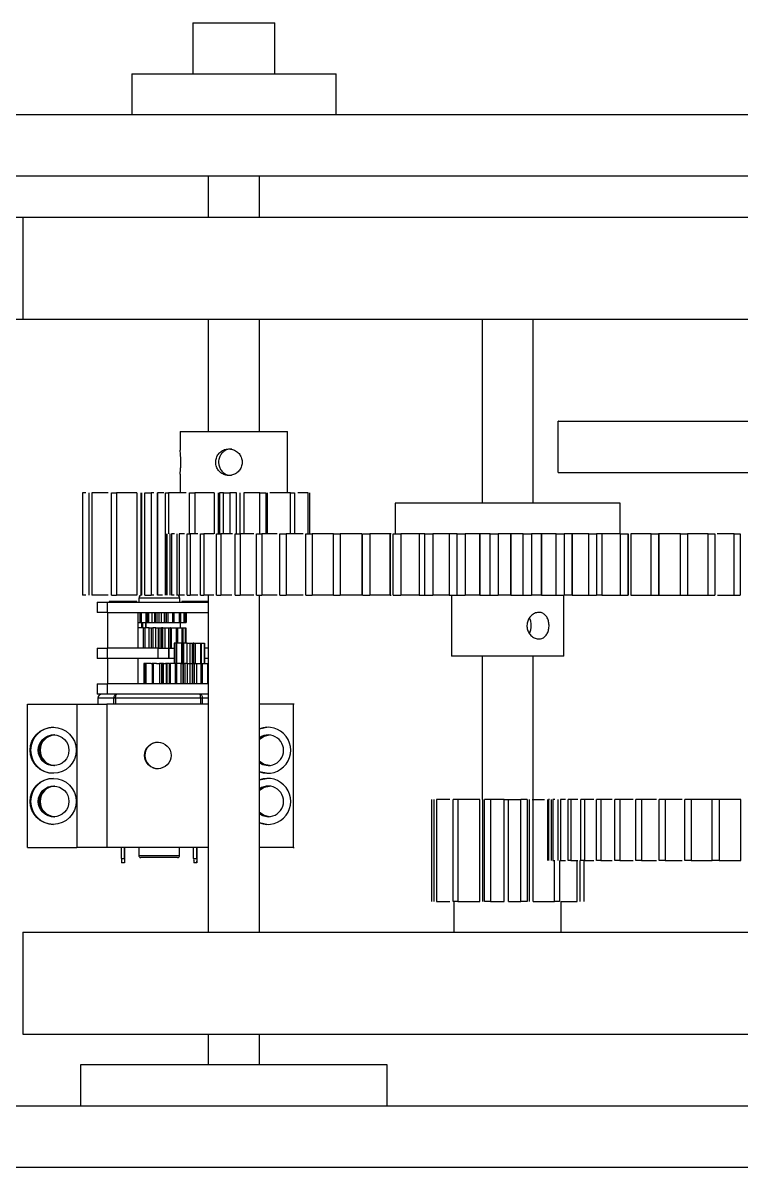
# Model space of a CAD drawing. Header units: millimetres. Extents: x 0 to 420, y 0 to 297.
# Drawn here: x 89.4 to 124.6, y 54.3 to 110.3 of the extents above; entities that cross this region are included whole.
import ezdxf

# ---------------------------------------------------------------- set-up
doc = ezdxf.new("R2010")
doc.units = ezdxf.units.MM

msp = doc.modelspace()

# ---------------------------------------------------------------- linework, layer by layer
at = {"color": 7, "linetype": 'Continuous', "lineweight": 25}
for p, q in [((97.742, 110.27), (97.742, 107.77)), ((97.742, 110.27), (101.742, 110.27)), ((101.742, 107.77), (101.742, 110.27)), ((94.742, 107.77), (94.742, 105.77)), ((94.742, 107.77), (104.742, 107.77)), ((104.742, 105.77), (104.742, 107.77)), ((142.807, 105.77), (56.677, 105.77)), ((142.807, 102.77), (56.677, 102.77)), ((98.492, 102.77), (98.492, 100.77)), ((100.992, 100.77), (100.992, 102.77)), ((84.895, 100.77), (89.421, 100.77)), ((89.421, 100.77), (89.421, 95.77)), ((89.421, 100.77), (141.423, 100.77)), ((84.895, 95.77), (89.421, 95.77)), ((89.421, 95.77), (141.423, 95.77)), ((98.492, 95.77), (98.492, 90.27)), ((100.992, 90.27), (100.992, 95.77)), ((111.885, 95.77), (111.885, 86.77)), ((114.385, 86.77), (114.385, 95.77)), ((115.586, 90.77), (115.586, 88.27)), ((97.117, 90.27), (97.117, 89.363)), ((97.117, 90.27), (102.355, 90.27)), ((102.355, 90.27), (102.367, 90.27)), ((102.367, 87.27), (102.367, 90.27)), ((97.117, 88.178), (97.117, 87.27)), ((92.341, 87.27), (92.341, 82.27)), ((92.341, 87.27), (92.341, 82.27)), ((92.656, 82.27), (92.656, 87.27)), ((92.794, 87.27), (92.794, 82.27)), ((93.748, 82.27), (93.748, 87.27)), ((93.748, 87.27), (94.002, 87.27)), ((94.002, 87.27), (94.002, 82.27)), ((94.997, 87.27), (94.997, 82.27)), ((95.185, 87.27), (95.185, 82.27)), ((95.221, 87.27), (95.221, 82.27)), ((95.378, 82.27), (95.378, 87.27)), ((95.378, 87.27), (95.689, 87.27)), ((95.689, 87.27), (95.689, 82.27)), ((95.992, 87.27), (95.992, 82.27)), ((96, 87.27), (96, 82.27)), ((96.395, 85.27), (96.395, 87.27)), ((96.395, 87.27), (96.549, 87.27)), ((96.549, 87.27), (96.549, 85.27)), ((97.565, 85.27), (97.565, 87.27)), ((97.565, 87.27), (97.829, 87.27)), ((97.829, 87.27), (97.829, 85.27)), ((98.782, 87.27), (98.782, 85.27)), ((98.974, 87.27), (98.974, 85.27)), ((99.041, 87.27), (99.041, 85.27)), ((99.233, 85.27), (99.233, 87.27)), ((99.233, 87.27), (99.547, 87.27)), ((99.547, 87.27), (99.547, 85.27)), ((99.87, 85.27), (99.87, 87.27)), ((100.027, 87.27), (100.027, 85.27)), ((100.228, 87.27), (100.228, 85.27)), ((101.018, 85.27), (101.018, 87.27)), ((101.018, 87.27), (101.31, 87.27)), ((101.31, 87.27), (101.31, 85.27)), ((101.344, 85.27), (101.344, 87.27)), ((101.371, 87.27), (101.371, 85.27)), ((102.511, 87.27), (102.713, 87.27)), ((102.511, 85.27), (102.511, 87.27)), ((102.713, 87.27), (102.713, 85.27)), ((103.369, 85.27), (103.369, 87.27)), ((103.436, 87.27), (103.436, 85.27)), ((107.635, 86.77), (107.635, 85.27)), ((108.563, 86.77), (107.635, 86.77)), ((118.635, 86.77), (108.563, 86.77)), ((118.635, 85.27), (118.635, 86.77)), ((96.386, 85.27), (96.386, 82.27)), ((96.427, 82.27), (96.427, 85.27)), ((96.459, 85.27), (96.459, 82.27)), ((96.618, 82.27), (96.618, 85.27)), ((96.688, 85.27), (96.688, 82.27)), ((96.832, 85.27), (96.688, 85.27)), ((96.963, 82.27), (96.963, 85.27)), ((97.07, 85.27), (97.07, 82.27)), ((97.459, 82.27), (97.459, 85.27)), ((97.459, 85.27), (97.603, 85.27)), ((97.603, 85.27), (97.603, 82.27)), ((98.102, 82.27), (98.102, 85.27)), ((98.102, 85.27), (98.28, 85.27)), ((98.28, 85.27), (98.28, 82.27)), ((98.885, 82.27), (98.885, 85.27)), ((98.885, 85.27), (99.096, 85.27)), ((99.096, 85.27), (99.096, 82.27)), ((99.801, 82.27), (99.801, 85.27)), ((99.801, 85.27), (100.044, 85.27)), ((100.044, 85.27), (100.044, 82.27)), ((100.842, 82.27), (100.842, 85.27)), ((100.842, 85.27), (101.113, 85.27)), ((101.113, 85.27), (101.113, 82.27)), ((101.997, 82.27), (101.997, 85.27)), ((101.997, 85.27), (102.295, 85.27)), ((102.295, 85.27), (102.295, 82.27)), ((103.256, 82.27), (103.256, 85.27)), ((103.256, 85.27), (103.578, 85.27)), ((103.578, 85.27), (103.578, 82.27)), ((104.608, 82.27), (104.608, 85.27)), ((104.608, 85.27), (104.95, 85.27)), ((104.95, 85.27), (104.95, 82.27)), ((105.999, 85.27), (105.999, 82.27)), ((106.008, 85.27), (105.999, 85.27)), ((106.008, 85.27), (106.008, 82.27)), ((106.039, 82.27), (106.039, 85.27)), ((106.039, 85.27), (106.399, 85.27)), ((106.399, 85.27), (106.399, 82.27)), ((107.374, 85.27), (107.374, 82.27)), ((107.383, 85.27), (107.374, 85.27)), ((107.383, 85.27), (107.383, 82.27)), ((107.436, 85.27), (107.383, 85.27)), ((107.515, 85.27), (107.515, 82.27)), ((107.537, 82.27), (107.537, 85.27)), ((107.537, 85.27), (107.91, 85.27)), ((107.91, 85.27), (107.91, 82.27)), ((108.802, 85.27), (108.802, 82.27)), ((108.812, 85.27), (108.802, 85.27)), ((108.812, 85.27), (108.812, 82.27)), ((109.087, 82.27), (109.087, 85.27)), ((109.087, 85.27), (109.471, 85.27)), ((109.471, 85.27), (109.471, 82.27)), ((110.271, 85.27), (110.271, 82.27)), ((110.281, 85.27), (110.271, 85.27)), ((110.281, 85.27), (110.281, 82.27)), ((110.674, 82.27), (110.674, 85.27)), ((110.674, 85.27), (111.065, 85.27)), ((111.065, 85.27), (111.065, 82.27)), ((111.767, 85.27), (111.767, 82.27)), ((111.777, 85.27), (111.767, 85.27)), ((111.777, 85.27), (111.777, 82.27)), ((112.285, 82.27), (112.285, 85.27)), ((112.285, 85.27), (112.679, 85.27)), ((112.679, 85.27), (112.679, 82.27)), ((113.276, 85.27), (113.276, 82.27)), ((113.286, 85.27), (113.276, 85.27)), ((113.286, 85.27), (113.286, 82.27)), ((113.903, 82.27), (113.903, 85.27)), ((113.903, 85.27), (114.297, 85.27)), ((114.297, 85.27), (114.297, 82.27)), ((114.783, 85.27), (114.783, 82.27)), ((114.793, 85.27), (114.783, 85.27)), ((114.793, 85.27), (114.793, 82.27)), ((115.514, 82.27), (115.514, 85.27)), ((115.514, 85.27), (115.905, 85.27)), ((115.905, 85.27), (115.905, 82.27)), ((116.275, 85.27), (116.275, 82.27)), ((116.285, 85.27), (116.275, 85.27)), ((116.285, 85.27), (116.285, 82.27)), ((117.104, 82.27), (117.104, 85.27)), ((117.104, 85.27), (117.486, 85.27)), ((117.486, 85.27), (117.486, 82.27)), ((117.738, 85.27), (117.738, 82.27)), ((117.747, 85.27), (117.738, 85.27)), ((117.747, 85.27), (117.747, 82.27)), ((118.656, 82.27), (118.656, 85.27)), ((118.656, 85.27), (119.027, 85.27)), ((119.027, 85.27), (119.027, 82.27)), ((119.04, 82.27), (119.04, 85.27)), ((119.157, 85.27), (119.157, 82.27)), ((119.166, 85.27), (119.157, 85.27)), ((119.166, 85.27), (119.166, 82.27)), ((120.156, 82.27), (120.156, 85.27)), ((120.156, 85.27), (120.513, 85.27)), ((120.513, 85.27), (120.513, 82.27)), ((120.521, 85.27), (120.521, 82.27)), ((120.529, 85.27), (120.521, 85.27)), ((120.529, 85.27), (120.529, 82.27)), ((121.591, 82.27), (121.591, 85.27)), ((121.591, 85.27), (121.93, 85.27)), ((121.93, 85.27), (121.93, 82.27)), ((122.947, 82.27), (122.947, 85.27)), ((122.947, 85.27), (123.264, 85.27)), ((123.264, 85.27), (123.264, 82.27)), ((124.212, 82.27), (124.212, 85.27)), ((124.212, 85.27), (124.505, 85.27)), ((124.505, 85.27), (124.505, 82.27)), ((93.048, 81.92), (93.048, 81.42)), ((93.048, 81.92), (93.537, 81.92)), ((93.537, 81.92), (93.537, 81.42)), ((93.537, 81.92), (98.492, 81.92)), ((93.639, 81.945), (93.639, 81.92)), ((94.378, 81.945), (93.639, 81.945)), ((93.748, 82.27), (94.002, 82.27)), ((94.989, 81.945), (94.378, 81.945)), ((94.989, 81.92), (94.989, 81.945)), ((95.091, 82.12), (95.091, 81.92)), ((97.091, 82.12), (95.091, 82.12)), ((95.378, 82.27), (95.689, 82.27)), ((96.819, 82.27), (96.688, 82.27)), ((97.091, 81.92), (97.091, 82.12)), ((97.192, 81.945), (97.192, 81.92)), ((97.853, 81.945), (97.192, 81.945)), ((97.459, 82.27), (97.603, 82.27)), ((98.492, 81.945), (97.853, 81.945)), ((98.102, 82.27), (98.28, 82.27)), ((98.492, 82.27), (98.492, 65.77)), ((98.885, 82.27), (99.096, 82.27)), ((99.801, 82.27), (100.044, 82.27)), ((100.842, 82.27), (101.113, 82.27)), ((100.992, 65.77), (100.992, 82.27)), ((101.997, 82.27), (102.295, 82.27)), ((103.256, 82.27), (103.578, 82.27)), ((104.608, 82.27), (104.95, 82.27)), ((106.008, 82.27), (105.999, 82.27)), ((106.039, 82.27), (106.399, 82.27)), ((107.383, 82.27), (107.374, 82.27)), ((107.383, 82.27), (107.434, 82.27)), ((107.537, 82.27), (107.91, 82.27)), ((108.812, 82.27), (108.802, 82.27)), ((109.087, 82.27), (109.471, 82.27)), ((110.281, 82.27), (110.271, 82.27)), ((110.385, 82.27), (110.385, 79.27)), ((110.674, 82.27), (111.065, 82.27)), ((111.777, 82.27), (111.767, 82.27)), ((112.285, 82.27), (112.679, 82.27)), ((113.286, 82.27), (113.276, 82.27)), ((113.903, 82.27), (114.297, 82.27)), ((114.793, 82.27), (114.783, 82.27)), ((115.514, 82.27), (115.905, 82.27)), ((115.885, 79.27), (115.885, 82.27)), ((116.285, 82.27), (116.275, 82.27)), ((117.104, 82.27), (117.486, 82.27)), ((117.747, 82.27), (117.738, 82.27)), ((118.656, 82.27), (119.027, 82.27)), ((119.166, 82.27), (119.157, 82.27)), ((120.156, 82.27), (120.513, 82.27)), ((120.529, 82.27), (120.521, 82.27)), ((121.591, 82.27), (121.93, 82.27)), ((122.947, 82.27), (123.264, 82.27)), ((124.212, 82.27), (124.505, 82.27)), ((93.537, 81.42), (93.048, 81.42)), ((93.537, 81.42), (98.492, 81.42)), ((93.564, 81.42), (93.564, 79.67)), ((95.064, 79.67), (95.064, 81.42)), ((95.151, 80.92), (95.151, 81.42)), ((95.199, 81.42), (95.199, 80.92)), ((95.453, 80.92), (95.453, 81.42)), ((95.496, 81.42), (95.496, 80.92)), ((95.5, 80.92), (95.5, 81.42)), ((95.56, 81.42), (95.56, 80.92)), ((95.75, 80.92), (95.75, 81.42)), ((95.862, 81.42), (95.862, 80.92)), ((95.912, 80.92), (95.912, 81.42)), ((95.978, 81.42), (95.978, 80.92)), ((96.085, 80.92), (96.085, 81.42)), ((96.208, 80.92), (96.208, 81.42)), ((96.344, 80.92), (96.344, 81.42)), ((96.409, 81.42), (96.409, 80.92)), ((96.438, 80.92), (96.438, 81.42)), ((96.534, 80.92), (96.534, 81.42)), ((96.749, 80.92), (96.749, 81.42)), ((96.805, 80.92), (96.805, 81.42)), ((96.805, 81.42), (96.805, 80.92)), ((96.812, 80.92), (96.812, 81.42)), ((97.082, 80.92), (97.082, 81.42)), ((97.124, 81.42), (97.124, 80.92)), ((97.307, 80.92), (97.307, 81.42)), ((97.331, 81.42), (97.331, 80.92)), ((97.401, 80.92), (97.401, 81.42)), ((97.403, 81.42), (97.403, 80.92)), ((95.06, 80.92), (95.151, 80.92)), ((95.326, 80.67), (95.06, 80.67)), ((95.151, 80.92), (95.199, 80.92)), ((95.199, 80.92), (95.453, 80.92)), ((95.247, 80.67), (95.247, 80.92)), ((95.273, 80.92), (95.273, 80.67)), ((95.326, 79.67), (95.326, 80.67)), ((95.326, 80.67), (95.38, 80.67)), ((95.38, 80.67), (95.38, 79.67)), ((95.604, 80.67), (95.38, 80.67)), ((95.43, 80.67), (95.43, 80.92)), ((95.434, 80.92), (95.434, 80.67)), ((95.453, 80.92), (95.496, 80.92)), ((95.496, 80.92), (95.5, 80.92)), ((95.5, 80.92), (95.56, 80.92)), ((95.56, 80.92), (95.75, 80.92)), ((95.604, 79.67), (95.604, 80.67)), ((95.604, 80.67), (95.691, 80.67)), ((95.691, 80.67), (95.691, 79.67)), ((95.691, 80.67), (95.713, 80.67)), ((95.713, 79.67), (95.713, 80.67)), ((95.713, 80.67), (95.777, 80.67)), ((95.75, 80.92), (95.869, 80.92)), ((95.777, 80.67), (95.777, 79.67)), ((95.925, 80.67), (95.777, 80.67)), ((95.862, 80.92), (95.912, 80.92)), ((95.912, 80.92), (95.978, 80.92)), ((95.925, 79.67), (95.925, 80.67)), ((95.925, 80.67), (96.048, 80.67)), ((95.978, 80.92), (96.085, 80.92)), ((96.048, 79.67), (96.048, 80.67)), ((96.048, 80.67), (96.142, 80.67)), ((96.085, 80.92), (96.208, 80.92)), ((96.142, 79.67), (96.142, 80.67)), ((96.142, 80.67), (96.208, 80.67)), ((96.208, 80.92), (96.344, 80.92)), ((96.208, 80.67), (96.208, 79.67)), ((96.268, 80.67), (96.208, 80.67)), ((96.264, 80.67), (96.385, 80.67)), ((96.268, 79.67), (96.268, 80.67)), ((96.344, 80.92), (96.409, 80.92)), ((96.385, 79.67), (96.385, 80.67)), ((96.385, 80.67), (96.565, 80.67)), ((96.409, 80.92), (96.438, 80.92)), ((96.42, 80.92), (96.534, 80.92)), ((96.534, 80.92), (96.749, 80.92)), ((96.565, 79.67), (96.565, 80.67)), ((96.565, 80.67), (96.626, 80.67)), ((96.626, 80.67), (96.626, 79.67)), ((96.634, 80.67), (96.626, 80.67)), ((96.634, 79.67), (96.634, 80.67)), ((96.634, 80.67), (96.69, 80.67)), ((96.69, 79.67), (96.69, 80.67)), ((96.69, 80.67), (96.937, 80.67)), ((96.749, 80.92), (96.805, 80.92)), ((96.805, 80.92), (96.805, 80.92)), ((96.812, 80.92), (97.082, 80.92)), ((96.937, 79.92), (96.937, 80.67)), ((96.937, 80.67), (96.986, 80.67)), ((96.986, 80.67), (96.986, 79.92)), ((96.986, 80.67), (97.217, 80.67)), ((97.082, 80.92), (97.124, 80.92)), ((97.117, 80.92), (97.117, 80.67)), ((97.117, 80.92), (97.307, 80.92)), ((97.217, 79.92), (97.217, 80.67)), ((97.217, 80.67), (97.249, 80.67)), ((97.249, 80.67), (97.249, 79.92)), ((97.249, 80.67), (97.375, 80.67)), ((97.307, 80.92), (97.331, 80.92)), ((97.331, 80.92), (97.401, 80.92)), ((97.375, 79.92), (97.375, 80.67)), ((97.375, 80.67), (97.387, 80.67)), ((97.387, 80.67), (97.387, 79.92)), ((97.393, 79.92), (97.393, 80.67)), ((97.401, 80.92), (97.403, 80.92)), ((93.048, 79.67), (93.048, 79.17)), ((93.048, 79.67), (93.537, 79.67)), ((93.537, 79.67), (93.537, 79.17)), ((96.036, 79.67), (93.537, 79.67)), ((96.036, 79.17), (96.036, 79.67)), ((96.036, 79.67), (96.547, 79.67)), ((96.547, 79.67), (96.547, 79.17)), ((96.564, 79.67), (96.547, 79.67)), ((96.565, 79.67), (96.626, 79.67)), ((96.58, 79.17), (96.58, 79.67)), ((96.626, 79.67), (96.634, 79.67)), ((96.634, 79.67), (96.69, 79.67)), ((96.69, 79.67), (96.815, 79.67)), ((96.815, 79.92), (96.815, 78.92)), ((96.912, 79.92), (96.815, 79.92)), ((96.912, 78.92), (96.912, 79.92)), ((96.912, 79.92), (96.929, 79.92)), ((96.929, 79.92), (96.929, 78.92)), ((97.204, 79.92), (96.929, 79.92)), ((97.204, 78.92), (97.204, 79.92)), ((97.204, 79.92), (97.233, 79.92)), ((97.233, 79.92), (97.233, 78.92)), ((97.233, 79.92), (97.255, 79.92)), ((97.255, 78.92), (97.255, 79.92)), ((97.255, 79.92), (97.285, 79.92)), ((97.285, 79.92), (97.285, 78.92)), ((97.45, 79.92), (97.285, 79.92)), ((97.45, 78.92), (97.45, 79.92)), ((97.45, 79.92), (97.595, 79.92)), ((97.59, 79.92), (97.59, 78.92)), ((97.59, 79.92), (97.715, 79.92)), ((97.715, 78.92), (97.715, 79.92)), ((97.715, 79.92), (97.747, 79.92)), ((97.747, 79.92), (97.747, 78.92)), ((97.79, 79.92), (97.747, 79.92)), ((97.79, 78.92), (97.79, 79.92)), ((97.79, 79.92), (97.864, 79.92)), ((97.864, 78.92), (97.864, 79.92)), ((97.864, 79.92), (98.118, 79.92)), ((98.118, 78.92), (98.118, 79.92)), ((98.118, 79.92), (98.139, 79.92)), ((98.139, 79.92), (98.139, 78.92)), ((98.139, 79.92), (98.308, 79.92)), ((98.308, 78.92), (98.308, 79.92)), ((98.308, 79.92), (98.311, 79.92)), ((98.311, 79.92), (98.311, 78.92)), ((98.492, 79.67), (98.311, 79.67)), ((93.537, 79.17), (93.048, 79.17)), ((96.036, 79.17), (93.537, 79.17)), ((93.564, 79.17), (93.564, 77.92)), ((95.064, 77.92), (95.064, 79.17)), ((96.547, 79.17), (96.036, 79.17)), ((96.58, 79.17), (96.547, 79.17)), ((96.815, 79.17), (96.58, 79.17)), ((98.492, 79.17), (98.311, 79.17)), ((110.849, 79.27), (110.385, 79.27)), ((115.885, 79.27), (110.849, 79.27)), ((111.885, 79.27), (111.885, 72.27)), ((114.385, 72.27), (114.385, 79.27)), ((95.344, 78.92), (95.344, 77.92)), ((95.426, 78.92), (95.344, 78.92)), ((95.426, 77.92), (95.426, 78.92)), ((95.442, 78.92), (95.426, 78.92)), ((95.442, 78.92), (95.442, 77.92)), ((95.7, 78.92), (95.442, 78.92)), ((95.703, 78.92), (95.74, 78.92)), ((95.74, 78.92), (95.74, 77.92)), ((95.758, 78.92), (95.74, 78.92)), ((95.758, 77.92), (95.758, 78.92)), ((95.788, 78.92), (95.758, 78.92)), ((95.788, 78.92), (95.788, 77.92)), ((95.959, 78.92), (95.788, 78.92)), ((95.959, 78.92), (96.099, 78.92)), ((96.099, 78.92), (96.099, 77.92)), ((96.216, 78.92), (96.099, 78.92)), ((96.216, 77.92), (96.216, 78.92)), ((96.249, 78.92), (96.216, 78.92)), ((96.249, 78.92), (96.249, 77.92)), ((96.297, 78.92), (96.249, 78.92)), ((96.297, 77.92), (96.297, 78.92)), ((96.297, 78.92), (96.392, 78.92)), ((96.449, 78.92), (96.392, 78.92)), ((96.449, 77.92), (96.449, 78.92)), ((96.449, 78.92), (96.459, 78.92)), ((96.459, 78.92), (96.459, 77.92)), ((96.591, 78.92), (96.459, 78.92)), ((96.594, 77.92), (96.594, 78.92)), ((96.594, 78.92), (96.626, 78.92)), ((96.626, 78.92), (96.626, 77.92)), ((96.886, 78.92), (96.626, 78.92)), ((96.886, 77.92), (96.886, 78.92)), ((96.886, 78.92), (96.935, 78.92)), ((96.935, 78.92), (96.935, 77.92)), ((97.16, 78.92), (96.935, 78.92)), ((97.16, 77.92), (97.16, 78.92)), ((97.16, 78.92), (97.255, 78.92)), ((97.251, 78.92), (97.251, 77.92)), ((97.251, 78.92), (97.281, 78.92)), ((97.281, 77.92), (97.281, 78.92)), ((97.281, 78.92), (97.34, 78.92)), ((97.34, 78.92), (97.34, 77.92)), ((97.474, 78.92), (97.34, 78.92)), ((97.474, 77.92), (97.474, 78.92)), ((97.474, 78.92), (97.602, 78.92)), ((97.602, 77.92), (97.602, 78.92)), ((97.602, 78.92), (97.72, 78.92)), ((97.72, 77.92), (97.72, 78.92)), ((97.72, 78.92), (97.779, 78.92)), ((97.779, 78.92), (97.779, 77.92)), ((97.82, 78.92), (97.779, 78.92)), ((97.82, 77.92), (97.82, 78.92)), ((97.82, 78.92), (97.922, 78.92)), ((97.922, 77.92), (97.922, 78.92)), ((97.922, 78.92), (98.134, 78.92)), ((98.134, 77.92), (98.134, 78.92)), ((98.134, 78.92), (98.185, 78.92)), ((98.185, 78.92), (98.185, 77.92)), ((98.186, 78.92), (98.185, 78.92)), ((98.186, 77.92), (98.186, 78.92)), ((98.186, 77.92), (98.186, 78.92)), ((98.186, 78.92), (98.462, 78.92)), ((98.462, 77.92), (98.462, 78.92)), ((98.462, 78.92), (98.497, 78.92)), ((93.048, 77.92), (93.048, 77.42)), ((93.048, 77.92), (93.537, 77.92)), ((93.537, 77.92), (93.537, 77.42)), ((98.492, 77.92), (93.537, 77.92)), ((93.537, 77.42), (93.048, 77.42)), ((98.492, 77.42), (93.537, 77.42)), ((89.653, 69.92), (89.653, 76.92)), ((89.653, 76.92), (92.054, 76.92)), ((92.054, 76.92), (92.054, 69.92)), ((92.054, 76.92), (93.521, 76.92)), ((93.09, 77.22), (93.09, 76.92)), ((93.876, 77.22), (93.09, 77.22)), ((93.521, 76.92), (93.521, 69.92)), ((98.492, 76.92), (93.521, 76.92)), ((93.954, 77.22), (93.876, 77.22)), ((93.876, 76.92), (93.876, 77.22)), ((98.118, 77.22), (93.954, 77.22)), ((93.954, 77.22), (93.954, 76.92)), ((98.198, 77.22), (98.118, 77.22)), ((98.118, 76.92), (98.118, 77.22)), ((98.198, 77.22), (98.198, 76.92)), ((98.492, 77.22), (98.198, 77.22)), ((102.65, 76.92), (100.992, 76.92)), ((102.65, 76.92), (102.65, 69.92)), ((102.694, 76.92), (102.65, 76.92)), ((101.422, 75.795), (100.992, 75.71)), ((100.992, 73.631), (101.422, 73.545)), ((101.422, 73.295), (100.992, 73.21)), ((109.406, 72.27), (109.406, 67.27)), ((109.548, 67.27), (109.548, 72.27)), ((109.652, 72.27), (109.652, 67.27)), ((110.467, 67.27), (110.467, 72.27)), ((110.697, 72.27), (110.467, 72.27)), ((110.697, 72.27), (110.697, 67.27)), ((111.77, 67.27), (111.77, 72.27)), ((111.908, 72.27), (111.908, 67.27)), ((111.997, 67.27), (111.997, 72.27)), ((112.3, 72.27), (111.997, 72.27)), ((112.3, 72.27), (112.3, 67.27)), ((112.968, 67.27), (112.968, 72.27)), ((112.968, 72.27), (113.172, 72.27)), ((113.172, 67.27), (113.172, 72.27)), ((113.787, 67.27), (113.787, 72.27)), ((114.095, 72.27), (113.787, 72.27)), ((114.095, 72.27), (114.095, 67.27)), ((114.211, 67.27), (114.211, 72.27)), ((114.337, 72.27), (114.387, 72.27)), ((114.387, 67.27), (114.387, 72.27)), ((115.087, 72.27), (115.087, 69.27)), ((115.114, 69.27), (115.114, 72.27)), ((115.142, 72.27), (115.142, 69.27)), ((115.189, 72.27), (115.142, 72.27)), ((115.287, 69.27), (115.287, 72.27)), ((115.352, 72.27), (115.352, 69.27)), ((115.446, 72.27), (115.352, 72.27)), ((115.614, 69.27), (115.614, 72.27)), ((115.717, 72.27), (115.717, 69.27)), ((116.093, 69.27), (116.093, 72.27)), ((116.232, 72.27), (116.093, 72.27)), ((116.232, 72.27), (116.232, 69.27)), ((116.718, 69.27), (116.718, 72.27)), ((116.892, 72.27), (116.718, 72.27)), ((116.892, 72.27), (116.892, 69.27)), ((117.485, 69.27), (117.485, 72.27)), ((117.693, 72.27), (117.485, 72.27)), ((117.693, 72.27), (117.693, 69.27)), ((118.386, 69.27), (118.386, 72.27)), ((118.625, 72.27), (118.386, 72.27)), ((118.625, 72.27), (118.625, 69.27)), ((119.412, 69.27), (119.412, 72.27)), ((119.68, 72.27), (119.412, 72.27)), ((119.68, 72.27), (119.68, 69.27)), ((120.555, 69.27), (120.555, 72.27)), ((120.849, 72.27), (120.555, 72.27)), ((120.849, 72.27), (120.849, 69.27)), ((121.802, 69.27), (121.802, 72.27)), ((122.121, 72.27), (121.802, 72.27)), ((122.121, 72.27), (122.121, 69.27)), ((123.144, 69.27), (123.144, 72.27)), ((123.483, 72.27), (123.144, 72.27)), ((123.483, 72.27), (123.483, 69.27)), ((124.54, 69.27), (124.54, 72.27)), ((124.54, 72.27), (124.549, 72.27)), ((124.549, 69.27), (124.549, 72.27)), ((100.992, 71.131), (101.422, 71.045)), ((89.653, 69.92), (92.054, 69.92)), ((93.521, 69.92), (92.054, 69.92)), ((98.492, 69.92), (93.521, 69.92)), ((94.237, 69.37), (94.237, 69.92)), ((94.387, 69.37), (94.387, 69.92)), ((94.402, 69.37), (94.402, 69.92)), ((95.088, 69.92), (95.088, 69.52)), ((95.088, 69.52), (96.067, 69.52)), ((96.067, 69.52), (97.088, 69.52)), ((97.088, 69.52), (97.088, 69.92)), ((97.775, 69.37), (97.775, 69.92)), ((97.925, 69.37), (97.925, 69.92)), ((97.94, 69.37), (97.94, 69.92)), ((102.65, 69.92), (100.992, 69.92)), ((102.65, 69.92), (102.694, 69.92)), ((94.237, 69.37), (94.387, 69.37)), ((94.391, 69.17), (94.241, 69.17)), ((94.398, 69.17), (94.391, 69.17)), ((96.069, 69.42), (95.188, 69.42)), ((96.988, 69.42), (96.069, 69.42)), ((97.775, 69.37), (97.925, 69.37)), ((97.929, 69.17), (97.779, 69.17)), ((97.936, 69.17), (97.929, 69.17)), ((115.352, 69.27), (115.446, 69.27)), ((115.429, 67.27), (115.429, 69.27)), ((115.67, 69.27), (115.67, 67.27)), ((116.232, 69.27), (116.093, 69.27)), ((116.545, 67.27), (116.545, 69.27)), ((116.664, 69.27), (116.664, 67.27)), ((116.892, 69.27), (116.718, 69.27)), ((116.88, 67.27), (116.88, 69.27)), ((117.693, 69.27), (117.485, 69.27)), ((118.625, 69.27), (118.386, 69.27)), ((119.68, 69.27), (119.412, 69.27)), ((120.849, 69.27), (120.555, 69.27)), ((122.121, 69.27), (121.802, 69.27)), ((123.483, 69.27), (123.144, 69.27)), ((124.54, 69.27), (124.549, 69.27)), ((110.697, 67.27), (110.467, 67.27)), ((110.51, 67.27), (110.51, 65.77)), ((112.3, 67.27), (111.997, 67.27)), ((114.095, 67.27), (113.787, 67.27)), ((115.67, 67.27), (115.429, 67.27)), ((115.76, 65.77), (115.76, 67.27)), ((89.42, 65.77), (89.42, 60.77)), ((89.42, 65.77), (141.423, 65.77)), ((89.42, 60.77), (141.423, 60.77)), ((98.492, 60.77), (98.492, 59.27)), ((100.992, 59.27), (100.992, 60.77)), ((92.242, 59.27), (92.242, 57.27)), ((107.242, 59.27), (92.242, 59.27)), ((107.242, 57.27), (107.242, 59.27)), ((56.677, 57.27), (142.807, 57.27)), ((56.677, 54.27), (142.807, 54.27))]:
    msp.add_line(p, q, dxfattribs=at)
at = {"color": 7, "linetype": 'Continuous', "lineweight": 25, "flags": 128}
for points in [[(100.992, 75.26), (101.167, 75.363), (101.438, 75.42)], [(100.992, 75.268), (101.158, 75.363), (101.445, 75.42)], [(100.992, 75.212), (101.223, 75.363), (101.477, 75.42)], [(101.477, 73.921), (101.223, 73.977), (100.992, 74.129)], [(101.438, 73.921), (101.167, 73.977), (100.992, 74.08)], [(101.445, 73.92), (101.158, 73.977), (100.992, 74.073)], [(100.992, 74.056), (101.135, 73.977), (101.422, 73.92)], [(100.992, 72.76), (101.167, 72.863), (101.438, 72.92)], [(100.992, 72.768), (101.158, 72.863), (101.445, 72.92)], [(100.992, 72.712), (101.223, 72.863), (101.477, 72.92)], [(101.477, 71.421), (101.223, 71.477), (100.992, 71.629)], [(101.438, 71.421), (101.167, 71.477), (100.992, 71.58)], [(101.445, 71.42), (101.158, 71.477), (100.992, 71.573)], [(100.992, 71.556), (101.135, 71.477), (101.422, 71.42)], [(94.399, 69.57), (94.398, 69.647), (94.398, 69.712), (94.396, 69.755), (94.394, 69.77), (94.393, 69.755), (94.391, 69.712), (94.39, 69.647), (94.39, 69.57), (94.39, 69.494), (94.391, 69.429), (94.393, 69.386), (94.394, 69.37), (94.396, 69.386), (94.398, 69.429), (94.398, 69.494), (94.399, 69.57)], [(97.937, 69.57), (97.937, 69.494), (97.936, 69.429), (97.934, 69.386), (97.933, 69.37), (97.931, 69.386), (97.929, 69.429), (97.929, 69.494), (97.928, 69.57), (97.929, 69.647), (97.929, 69.712), (97.931, 69.755), (97.933, 69.77), (97.934, 69.755), (97.936, 69.712), (97.937, 69.647), (97.937, 69.57)]]:
    msp.add_lwpolyline(points, dxfattribs=at)
at = {"color": 7, "linetype": 'Continuous', "lineweight": 25}
for centre, radius in [((90.902, 74.671), 1.125), ((90.924, 74.67), 0.75), ((96.02, 74.42), 0.65), ((90.902, 72.171), 1.125), ((90.924, 72.17), 0.75)]:
    msp.add_circle(centre, radius, dxfattribs=at)
for centre, radius, start, end in [((95.241, 82.12), 0.15, 90, 180), ((96.941, 82.12), 0.15, 0, 90), ((93.29, 77.22), 0.2, 90, 180), ((90.924, 74.67), 1.125, 90.0091, 269.9909), ((101.4, 74.67), 1.125, 248.7239, 111.2761), ((90.947, 74.67), 0.75, 90.011, 269.989), ((90.957, 74.67), 0.75, 91.2604, 268.7396), ((91.013, 74.67), 0.75, 92.5105, 267.4895), ((96.039, 74.42), 0.65, 90.0068, 180.0068), ((101.422, 74.67), 0.75, 270.0019, 124.9884), ((96.039, 74.42), 0.65, 179.9932, 269.9932), ((90.924, 72.17), 1.125, 90.0091, 269.9909), ((90.947, 72.17), 0.75, 90.011, 269.989), ((90.957, 72.17), 0.75, 91.2604, 268.7396), ((91.013, 72.17), 0.75, 92.5105, 267.4895), ((101.4, 72.17), 1.125, 248.7239, 111.2761), ((101.422, 72.17), 0.75, 270.0019, 124.9884), ((95.188, 69.52), 0.1, 180, 270), ((96.988, 69.52), 0.1, 270, 0), ((96.534, 69.32), 2.297, 178.7535, 183.7443), ((96.683, 69.32), 2.297, 178.7535, 183.7443), ((92.105, 69.32), 2.297, 356.2557, 1.2465), ((100.072, 69.32), 2.297, 178.7535, 183.7443), ((100.222, 69.32), 2.297, 178.7535, 183.7443), ((95.643, 69.32), 2.297, 356.2557, 1.2465)]:
    msp.add_arc(centre, radius, start, end, dxfattribs=at)
for points, knots in [([(115.623, 90.77), (115.612, 90.77), (115.574, 90.77), (115.852, 90.77), (116.439, 90.77), (117.323, 90.77), (118.405, 90.77), (119.487, 90.77), (120.576, 90.77), (121.641, 90.77), (122.723, 90.77), (123.708, 90.77), (124.564, 90.77), (125.454, 90.77), (126.469, 90.77), (127.667, 90.77), (128.813, 90.77), (129.721, 90.77), (130.49, 90.77), (131.053, 90.77), (131.397, 90.77)], [0, 0, 0, 0, 0.01948, 0.068411, 0.117459, 0.209736, 0.282259, 0.347017, 0.411758, 0.473284, 0.534813, 0.596231, 0.644516, 0.692876, 0.741199, 0.822434, 0.886097, 0.918027, 0.949926, 1, 1, 1, 1]), ([(97.118, 88.178), (97.118, 88.187), (97.116, 88.218), (97.128, 88.34), (97.143, 88.526), (97.151, 88.744), (97.146, 88.962), (97.132, 89.155), (97.118, 89.298), (97.118, 89.344), (97.118, 89.363)], [0, 0, 0, 0, 0.0556, 0.19668, 0.34113, 0.484667, 0.624169, 0.762911, 0.905226, 1, 1, 1, 1]), ([(99.495, 89.42), (99.424, 89.413), (99.281, 89.399), (99.092, 89.291), (98.947, 89.13), (98.862, 88.925), (98.847, 88.705), (98.903, 88.494), (99.022, 88.314), (99.195, 88.181), (99.404, 88.114), (99.624, 88.121), (99.828, 88.198), (99.999, 88.337), (100.116, 88.527), (100.162, 88.744), (100.133, 88.961), (100.036, 89.156), (99.879, 89.31), (99.689, 89.405), (99.555, 89.415), (99.495, 89.42)], [0, 0, 0, 0, 0.052588, 0.105138, 0.158646, 0.212916, 0.266109, 0.31805, 0.370519, 0.424451, 0.478545, 0.531278, 0.583258, 0.636156, 0.690318, 0.744137, 0.796444, 0.848466, 0.901827, 0.956104, 1, 1, 1, 1]), ([(99.624, 89.42), (99.557, 89.414), (99.422, 89.401), (99.244, 89.305), (99.1, 89.156), (99.007, 88.958), (98.985, 88.739), (99.025, 88.54), (99.115, 88.365), (99.263, 88.221), (99.444, 88.13), (99.574, 88.128), (99.625, 88.127)], [0, 0, 0, 0, 0.098139, 0.196037, 0.300242, 0.413247, 0.519111, 0.611097, 0.705295, 0.812553, 0.925462, 1, 1, 1, 1]), ([(115.623, 88.27), (115.612, 88.27), (115.574, 88.27), (115.852, 88.27), (116.439, 88.27), (117.323, 88.27), (118.405, 88.27), (119.487, 88.27), (120.576, 88.27), (121.641, 88.27), (122.723, 88.27), (123.708, 88.27), (124.564, 88.27), (125.454, 88.27), (126.469, 88.27), (127.667, 88.27), (128.813, 88.27), (129.721, 88.27), (130.49, 88.27), (131.053, 88.27), (131.397, 88.27)], [0, 0, 0, 0, 0.01948, 0.068411, 0.117459, 0.209736, 0.282259, 0.347017, 0.411758, 0.473284, 0.534813, 0.596231, 0.644516, 0.692876, 0.741199, 0.822434, 0.886097, 0.918027, 0.949926, 1, 1, 1, 1]), ([(92.493, 87.27), (92.466, 87.27), (92.411, 87.27), (92.364, 87.27), (92.341, 87.27)], [0, 0, 0, 0, 0.50523, 1, 1, 1, 1]), ([(93.586, 87.27), (93.542, 87.27), (93.331, 87.27), (93.041, 87.27), (92.822, 87.27), (92.794, 87.27)], [0, 0, 0, 0, 0.186224, 0.894528, 1, 1, 1, 1]), ([(94.997, 87.27), (94.956, 87.27), (94.881, 87.27), (94.787, 87.27), (94.686, 87.27), (94.535, 87.27), (94.233, 87.27), (94.029, 87.27), (94.002, 87.27)], [0, 0, 0, 0, 0.097265, 0.176196, 0.251012, 0.478778, 0.932445, 1, 1, 1, 1]), ([(95.829, 87.27), (95.804, 87.27), (95.766, 87.27), (95.708, 87.27), (95.689, 87.27)], [0, 0, 0, 0, 0.66893, 1, 1, 1, 1]), ([(96.309, 87.27), (96.228, 87.27), (96.12, 87.27), (96.025, 87.27), (96, 87.27)], [0, 0, 0, 0, 0.743713, 1, 1, 1, 1]), ([(97.404, 87.27), (97.339, 87.27), (97.114, 87.27), (96.797, 87.27), (96.577, 87.27), (96.549, 87.27)], [0, 0, 0, 0, 0.261238, 0.90425, 1, 1, 1, 1]), ([(97.186, 87.27), (97.157, 87.27), (97.105, 87.27), (97.003, 87.27), (96.872, 87.27), (96.776, 87.27), (96.711, 87.27)], [0, 0, 0, 0, 0.240491, 0.43565, 0.620637, 1, 1, 1, 1]), ([(98.782, 87.27), (98.741, 87.27), (98.666, 87.27), (98.576, 87.27), (98.482, 87.27), (98.347, 87.27), (98.054, 87.27), (97.855, 87.27), (97.829, 87.27)], [0, 0, 0, 0, 0.097265, 0.176196, 0.251012, 0.478778, 0.932445, 1, 1, 1, 1]), ([(99.233, 87.27), (99.221, 87.27), (99.122, 87.27), (99.017, 87.27), (99.044, 87.27), (99.045, 87.27)], [0, 0, 0, 0, 0.123992, 0.956662, 1, 1, 1, 1]), ([(99.867, 87.27), (99.867, 87.27), (99.864, 87.27), (99.698, 87.27), (99.564, 87.27), (99.547, 87.27)], [0, 0, 0, 0, 0.260084, 0.904101, 1, 1, 1, 1]), ([(101.018, 87.27), (100.995, 87.27), (100.816, 87.27), (100.56, 87.27), (100.483, 87.27), (100.415, 87.27), (100.339, 87.27), (100.267, 87.27), (100.228, 87.27)], [0, 0, 0, 0, 0.067555, 0.521222, 0.748988, 0.823804, 0.902735, 1, 1, 1, 1]), ([(102.511, 87.27), (102.482, 87.27), (102.265, 87.27), (101.935, 87.27), (101.719, 87.27), (101.593, 87.27), (101.53, 87.27), (101.499, 87.27)], [0, 0, 0, 0, 0.075145, 0.579787, 0.833145, 0.916368, 1, 1, 1, 1]), ([(102.348, 87.27), (102.347, 87.27), (102.313, 87.27), (102.235, 87.27), (102.174, 87.27), (102.141, 87.27)], [0, 0, 0, 0, 0.014539, 0.455998, 1, 1, 1, 1]), ([(103.369, 87.27), (103.342, 87.27), (103.185, 87.27), (103.016, 87.27), (102.876, 87.27)], [0, 0, 0, 0, 0.170418, 1, 1, 1, 1]), ([(97.328, 85.27), (97.324, 85.27), (97.237, 85.27), (97.151, 85.27), (97.07, 85.27)], [0, 0, 0, 0, 0.054275, 1, 1, 1, 1]), ([(97.971, 85.27), (97.93, 85.27), (97.807, 85.27), (97.685, 85.27), (97.603, 85.27)], [0, 0, 0, 0, 0.33312, 1, 1, 1, 1]), ([(98.754, 85.27), (98.678, 85.27), (98.521, 85.27), (98.362, 85.27), (98.28, 85.27)], [0, 0, 0, 0, 0.4845991, 1, 1, 1, 1]), ([(99.67, 85.27), (99.56, 85.27), (99.37, 85.27), (99.177, 85.27), (99.096, 85.27)], [0, 0, 0, 0, 0.581226, 1, 1, 1, 1]), ([(100.711, 85.27), (100.568, 85.27), (100.349, 85.27), (100.123, 85.27), (100.044, 85.27)], [0, 0, 0, 0, 0.649325, 1, 1, 1, 1]), ([(101.866, 85.27), (101.85, 85.27), (101.679, 85.27), (101.43, 85.27), (101.19, 85.27), (101.113, 85.27)], [0, 0, 0, 0, 0.064403, 0.70116, 1, 1, 1, 1]), ([(103.125, 85.27), (103.073, 85.27), (102.874, 85.27), (102.599, 85.27), (102.369, 85.27), (102.295, 85.27)], [0, 0, 0, 0, 0.1954013, 0.7430024, 1, 1, 1, 1]), ([(104.608, 85.27), (104.6, 85.27), (104.563, 85.27), (104.494, 85.27), (104.362, 85.27), (104.151, 85.27), (103.866, 85.27), (103.648, 85.27), (103.578, 85.27)], [0, 0, 0, 0, 0.020349, 0.093727, 0.162358, 0.373864, 0.800005, 1, 1, 1, 1]), ([(105.999, 85.27), (105.963, 85.27), (105.897, 85.27), (105.801, 85.27), (105.675, 85.27), (105.485, 85.27), (105.219, 85.27), (105.015, 85.27), (104.95, 85.27)], [0, 0, 0, 0, 0.083757, 0.152386, 0.216575, 0.414392, 0.81295, 1, 1, 1, 1]), ([(107.374, 85.27), (107.337, 85.27), (107.27, 85.27), (107.176, 85.27), (107.058, 85.27), (106.89, 85.27), (106.647, 85.27), (106.459, 85.27), (106.399, 85.27)], [0, 0, 0, 0, 0.083757, 0.152386, 0.216575, 0.414392, 0.81295, 1, 1, 1, 1]), ([(108.802, 85.27), (108.765, 85.27), (108.698, 85.27), (108.607, 85.27), (108.497, 85.27), (108.354, 85.27), (108.135, 85.27), (107.965, 85.27), (107.91, 85.27)], [0, 0, 0, 0, 0.083757, 0.152386, 0.216575, 0.414392, 0.81295, 1, 1, 1, 1]), ([(109.087, 85.27), (109.073, 85.27), (109.031, 85.27), (108.987, 85.27), (109.001, 85.27), (108.959, 85.27), (108.902, 85.27), (108.844, 85.27), (108.812, 85.27)], [0, 0, 0, 0, 0.18705, 0.585608, 0.783425, 0.847614, 0.916243, 1, 1, 1, 1]), ([(110.271, 85.27), (110.234, 85.27), (110.167, 85.27), (110.08, 85.27), (109.98, 85.27), (109.862, 85.27), (109.67, 85.27), (109.519, 85.27), (109.471, 85.27)], [0, 0, 0, 0, 0.083757, 0.152386, 0.216575, 0.414392, 0.81295, 1, 1, 1, 1]), ([(110.674, 85.27), (110.653, 85.27), (110.587, 85.27), (110.51, 85.27), (110.495, 85.27), (110.441, 85.27), (110.376, 85.27), (110.315, 85.27), (110.281, 85.27)], [0, 0, 0, 0, 0.18705, 0.585608, 0.783425, 0.847614, 0.916243, 1, 1, 1, 1]), ([(111.767, 85.27), (111.731, 85.27), (111.664, 85.27), (111.582, 85.27), (111.493, 85.27), (111.401, 85.27), (111.237, 85.27), (111.107, 85.27), (111.065, 85.27)], [0, 0, 0, 0, 0.083757, 0.152386, 0.216575, 0.414392, 0.81295, 1, 1, 1, 1]), ([(112.285, 85.27), (112.256, 85.27), (112.166, 85.27), (112.057, 85.27), (112.015, 85.27), (111.947, 85.27), (111.876, 85.27), (111.812, 85.27), (111.777, 85.27)], [0, 0, 0, 0, 0.18705, 0.585608, 0.783425, 0.847614, 0.916243, 1, 1, 1, 1]), ([(113.276, 85.27), (113.24, 85.27), (113.175, 85.27), (113.098, 85.27), (113.021, 85.27), (112.956, 85.27), (112.822, 85.27), (112.714, 85.27), (112.679, 85.27)], [0, 0, 0, 0, 0.083757, 0.152386, 0.216575, 0.414392, 0.81295, 1, 1, 1, 1]), ([(113.903, 85.27), (113.867, 85.27), (113.754, 85.27), (113.615, 85.27), (113.545, 85.27), (113.465, 85.27), (113.387, 85.27), (113.322, 85.27), (113.286, 85.27)], [0, 0, 0, 0, 0.18705, 0.585608, 0.783425, 0.847614, 0.916243, 1, 1, 1, 1]), ([(114.783, 85.27), (114.748, 85.27), (114.685, 85.27), (114.615, 85.27), (114.55, 85.27), (114.513, 85.27), (114.41, 85.27), (114.324, 85.27), (114.297, 85.27)], [0, 0, 0, 0, 0.083757, 0.152386, 0.216575, 0.414392, 0.81295, 1, 1, 1, 1]), ([(115.514, 85.27), (115.472, 85.27), (115.337, 85.27), (115.168, 85.27), (115.071, 85.27), (114.979, 85.27), (114.896, 85.27), (114.83, 85.27), (114.793, 85.27)], [0, 0, 0, 0, 0.18705, 0.585608, 0.783425, 0.847614, 0.916243, 1, 1, 1, 1]), ([(116.275, 85.27), (116.242, 85.27), (116.181, 85.27), (116.118, 85.27), (116.065, 85.27), (116.056, 85.27), (115.986, 85.27), (115.924, 85.27), (115.905, 85.27)], [0, 0, 0, 0, 0.083757, 0.152386, 0.216575, 0.414392, 0.81295, 1, 1, 1, 1]), ([(117.104, 85.27), (117.054, 85.27), (116.899, 85.27), (116.702, 85.27), (116.578, 85.27), (116.477, 85.27), (116.389, 85.27), (116.322, 85.27), (116.285, 85.27)], [0, 0, 0, 0, 0.18705, 0.585608, 0.783425, 0.847614, 0.916243, 1, 1, 1, 1]), ([(117.738, 85.27), (117.706, 85.27), (117.649, 85.27), (117.593, 85.27), (117.554, 85.27), (117.573, 85.27), (117.535, 85.27), (117.498, 85.27), (117.486, 85.27)], [0, 0, 0, 0, 0.0837574, 0.1523862, 0.2165752, 0.4143916, 0.8129503, 1, 1, 1, 1]), ([(118.656, 85.27), (118.6, 85.27), (118.426, 85.27), (118.203, 85.27), (118.054, 85.27), (117.943, 85.27), (117.851, 85.27), (117.784, 85.27), (117.747, 85.27)], [0, 0, 0, 0, 0.18705, 0.585608, 0.783425, 0.847614, 0.916243, 1, 1, 1, 1]), ([(120.156, 85.27), (120.095, 85.27), (119.904, 85.27), (119.656, 85.27), (119.484, 85.27), (119.364, 85.27), (119.27, 85.27), (119.203, 85.27), (119.166, 85.27)], [0, 0, 0, 0, 0.18705, 0.585608, 0.783425, 0.847614, 0.916243, 1, 1, 1, 1]), ([(121.591, 85.27), (121.525, 85.27), (121.318, 85.27), (121.049, 85.27), (120.855, 85.27), (120.727, 85.27), (120.631, 85.27), (120.565, 85.27), (120.529, 85.27)], [0, 0, 0, 0, 0.18705, 0.585608, 0.783425, 0.847614, 0.916243, 1, 1, 1, 1]), ([(122.947, 85.27), (122.877, 85.27), (122.656, 85.27), (122.368, 85.27), (122.153, 85.27), (122.019, 85.27), (121.959, 85.27), (121.93, 85.27), (121.93, 85.27)], [0, 0, 0, 0, 0.204128, 0.639075, 0.854952, 0.925002, 0.999897, 1, 1, 1, 1]), ([(124.212, 85.27), (124.137, 85.27), (123.905, 85.27), (123.634, 85.27), (123.44, 85.27), (123.394, 85.27)], [0, 0, 0, 0, 0.263965, 0.826413, 1, 1, 1, 1]), ([(92.493, 82.27), (92.466, 82.27), (92.411, 82.27), (92.364, 82.27), (92.341, 82.27)], [0, 0, 0, 0, 0.5052297, 1, 1, 1, 1]), ([(93.586, 82.27), (93.542, 82.27), (93.331, 82.27), (93.041, 82.27), (92.822, 82.27), (92.794, 82.27)], [0, 0, 0, 0, 0.186224, 0.894528, 1, 1, 1, 1]), ([(94.997, 82.27), (94.956, 82.27), (94.881, 82.27), (94.787, 82.27), (94.686, 82.27), (94.535, 82.27), (94.233, 82.27), (94.029, 82.27), (94.002, 82.27)], [0, 0, 0, 0, 0.097265, 0.176196, 0.251012, 0.478778, 0.932445, 1, 1, 1, 1]), ([(95.829, 82.27), (95.804, 82.27), (95.766, 82.27), (95.708, 82.27), (95.689, 82.27)], [0, 0, 0, 0, 0.66893, 1, 1, 1, 1]), ([(96.252, 82.27), (96.191, 82.27), (96.102, 82.27), (96.025, 82.27), (96, 82.27)], [0, 0, 0, 0, 0.686588, 1, 1, 1, 1]), ([(97.328, 82.27), (97.324, 82.27), (97.237, 82.27), (97.151, 82.27), (97.07, 82.27)], [0, 0, 0, 0, 0.054275, 1, 1, 1, 1]), ([(97.971, 82.27), (97.93, 82.27), (97.807, 82.27), (97.685, 82.27), (97.603, 82.27)], [0, 0, 0, 0, 0.33312, 1, 1, 1, 1]), ([(98.754, 82.27), (98.678, 82.27), (98.521, 82.27), (98.362, 82.27), (98.28, 82.27)], [0, 0, 0, 0, 0.484599, 1, 1, 1, 1]), ([(99.636, 82.27), (99.537, 82.27), (99.359, 82.27), (99.177, 82.27), (99.096, 82.27)], [0, 0, 0, 0, 0.554276, 1, 1, 1, 1]), ([(100.711, 82.27), (100.568, 82.27), (100.349, 82.27), (100.123, 82.27), (100.044, 82.27)], [0, 0, 0, 0, 0.649325, 1, 1, 1, 1]), ([(101.866, 82.27), (101.85, 82.27), (101.679, 82.27), (101.43, 82.27), (101.19, 82.27), (101.113, 82.27)], [0, 0, 0, 0, 0.064396, 0.701158, 1, 1, 1, 1]), ([(103.125, 82.27), (103.073, 82.27), (102.874, 82.27), (102.599, 82.27), (102.369, 82.27), (102.295, 82.27)], [0, 0, 0, 0, 0.195396, 0.743001, 1, 1, 1, 1]), ([(104.608, 82.27), (104.6, 82.27), (104.563, 82.27), (104.494, 82.27), (104.362, 82.27), (104.151, 82.27), (103.866, 82.27), (103.648, 82.27), (103.578, 82.27)], [0, 0, 0, 0, 0.020349, 0.093727, 0.162358, 0.373864, 0.800005, 1, 1, 1, 1]), ([(105.999, 82.27), (105.963, 82.27), (105.897, 82.27), (105.801, 82.27), (105.675, 82.27), (105.485, 82.27), (105.219, 82.27), (105.015, 82.27), (104.95, 82.27)], [0, 0, 0, 0, 0.083757, 0.152386, 0.216575, 0.414392, 0.81295, 1, 1, 1, 1]), ([(107.374, 82.27), (107.337, 82.27), (107.27, 82.27), (107.176, 82.27), (107.058, 82.27), (106.89, 82.27), (106.647, 82.27), (106.459, 82.27), (106.399, 82.27)], [0, 0, 0, 0, 0.083757, 0.152386, 0.216575, 0.414392, 0.81295, 1, 1, 1, 1]), ([(108.802, 82.27), (108.765, 82.27), (108.698, 82.27), (108.607, 82.27), (108.497, 82.27), (108.354, 82.27), (108.135, 82.27), (107.965, 82.27), (107.91, 82.27)], [0, 0, 0, 0, 0.083757, 0.152386, 0.216575, 0.414392, 0.81295, 1, 1, 1, 1]), ([(108.812, 82.27), (108.844, 82.27), (108.902, 82.27), (108.959, 82.27), (109.001, 82.27), (108.987, 82.27), (109.031, 82.27), (109.073, 82.27), (109.087, 82.27)], [0, 0, 0, 0, 0.083757, 0.152386, 0.216575, 0.414392, 0.81295, 1, 1, 1, 1]), ([(110.271, 82.27), (110.234, 82.27), (110.167, 82.27), (110.08, 82.27), (109.98, 82.27), (109.862, 82.27), (109.67, 82.27), (109.519, 82.27), (109.471, 82.27)], [0, 0, 0, 0, 0.083757, 0.152386, 0.216575, 0.414392, 0.81295, 1, 1, 1, 1]), ([(110.281, 82.27), (110.315, 82.27), (110.376, 82.27), (110.441, 82.27), (110.495, 82.27), (110.51, 82.27), (110.587, 82.27), (110.653, 82.27), (110.674, 82.27)], [0, 0, 0, 0, 0.083757, 0.152386, 0.216575, 0.414392, 0.81295, 1, 1, 1, 1]), ([(111.767, 82.27), (111.731, 82.27), (111.664, 82.27), (111.582, 82.27), (111.493, 82.27), (111.401, 82.27), (111.237, 82.27), (111.107, 82.27), (111.065, 82.27)], [0, 0, 0, 0, 0.0837574, 0.1523862, 0.2165752, 0.4143916, 0.8129503, 1, 1, 1, 1]), ([(111.777, 82.27), (111.812, 82.27), (111.876, 82.27), (111.947, 82.27), (112.015, 82.27), (112.057, 82.27), (112.166, 82.27), (112.256, 82.27), (112.285, 82.27)], [0, 0, 0, 0, 0.083757, 0.152386, 0.216575, 0.414392, 0.81295, 1, 1, 1, 1]), ([(113.276, 82.27), (113.24, 82.27), (113.175, 82.27), (113.098, 82.27), (113.021, 82.27), (112.956, 82.27), (112.822, 82.27), (112.714, 82.27), (112.679, 82.27)], [0, 0, 0, 0, 0.083757, 0.152386, 0.216575, 0.414392, 0.81295, 1, 1, 1, 1]), ([(113.286, 82.27), (113.322, 82.27), (113.387, 82.27), (113.465, 82.27), (113.545, 82.27), (113.615, 82.27), (113.754, 82.27), (113.867, 82.27), (113.903, 82.27)], [0, 0, 0, 0, 0.083757, 0.152386, 0.216575, 0.414392, 0.81295, 1, 1, 1, 1]), ([(114.783, 82.27), (114.748, 82.27), (114.685, 82.27), (114.615, 82.27), (114.55, 82.27), (114.513, 82.27), (114.41, 82.27), (114.324, 82.27), (114.297, 82.27)], [0, 0, 0, 0, 0.083757, 0.152386, 0.216575, 0.414392, 0.81295, 1, 1, 1, 1]), ([(114.793, 82.27), (114.83, 82.27), (114.896, 82.27), (114.979, 82.27), (115.071, 82.27), (115.168, 82.27), (115.337, 82.27), (115.472, 82.27), (115.514, 82.27)], [0, 0, 0, 0, 0.083757, 0.152386, 0.216575, 0.414392, 0.81295, 1, 1, 1, 1]), ([(116.275, 82.27), (116.242, 82.27), (116.181, 82.27), (116.118, 82.27), (116.065, 82.27), (116.056, 82.27), (115.986, 82.27), (115.924, 82.27), (115.905, 82.27)], [0, 0, 0, 0, 0.083757, 0.152386, 0.216575, 0.414392, 0.81295, 1, 1, 1, 1]), ([(116.285, 82.27), (116.322, 82.27), (116.389, 82.27), (116.477, 82.27), (116.578, 82.27), (116.702, 82.27), (116.899, 82.27), (117.054, 82.27), (117.104, 82.27)], [0, 0, 0, 0, 0.083757, 0.152386, 0.216575, 0.414392, 0.81295, 1, 1, 1, 1]), ([(117.738, 82.27), (117.706, 82.27), (117.649, 82.27), (117.593, 82.27), (117.554, 82.27), (117.573, 82.27), (117.535, 82.27), (117.498, 82.27), (117.486, 82.27)], [0, 0, 0, 0, 0.083757, 0.152386, 0.216575, 0.414392, 0.81295, 1, 1, 1, 1]), ([(117.747, 82.27), (117.784, 82.27), (117.851, 82.27), (117.943, 82.27), (118.054, 82.27), (118.203, 82.27), (118.426, 82.27), (118.6, 82.27), (118.656, 82.27)], [0, 0, 0, 0, 0.083757, 0.152386, 0.216575, 0.414392, 0.81295, 1, 1, 1, 1]), ([(119.166, 82.27), (119.203, 82.27), (119.27, 82.27), (119.364, 82.27), (119.484, 82.27), (119.656, 82.27), (119.904, 82.27), (120.095, 82.27), (120.156, 82.27)], [0, 0, 0, 0, 0.083757, 0.152386, 0.216575, 0.414392, 0.81295, 1, 1, 1, 1]), ([(120.529, 82.27), (120.565, 82.27), (120.631, 82.27), (120.727, 82.27), (120.855, 82.27), (121.049, 82.27), (121.318, 82.27), (121.525, 82.27), (121.591, 82.27)], [0, 0, 0, 0, 0.083757, 0.152386, 0.216575, 0.414392, 0.81295, 1, 1, 1, 1]), ([(121.93, 82.27), (121.93, 82.27), (121.959, 82.27), (122.019, 82.27), (122.153, 82.27), (122.368, 82.27), (122.656, 82.27), (122.877, 82.27), (122.947, 82.27)], [0, 0, 0, 0, 0.000103, 0.074998, 0.145048, 0.360925, 0.795872, 1, 1, 1, 1]), ([(123.395, 82.27), (123.441, 82.27), (123.635, 82.27), (123.905, 82.27), (124.137, 82.27), (124.212, 82.27)], [0, 0, 0, 0, 0.172167, 0.735581, 1, 1, 1, 1]), ([(114.664, 80.12), (114.603, 80.127), (114.482, 80.141), (114.309, 80.25), (114.17, 80.411), (114.086, 80.616), (114.072, 80.837), (114.128, 81.048), (114.243, 81.228), (114.405, 81.36), (114.59, 81.427), (114.773, 81.419), (114.932, 81.341), (115.057, 81.201), (115.138, 81.011), (115.169, 80.794), (115.149, 80.576), (115.08, 80.381), (114.966, 80.228), (114.821, 80.136), (114.712, 80.125), (114.664, 80.12)], [0, 0, 0, 0, 0.052684, 0.105334, 0.158862, 0.213078, 0.266308, 0.318404, 0.370989, 0.424904, 0.478956, 0.531761, 0.583889, 0.636872, 0.690999, 0.744788, 0.797204, 0.849385, 0.902796, 0.957019, 1, 1, 1, 1]), ([(114.202, 81.143), (114.208, 81.132), (114.244, 81.065), (114.267, 80.903), (114.272, 80.691), (114.25, 80.515), (114.215, 80.429), (114.2, 80.394)], [0, 0, 0, 0, 0.056852, 0.343859, 0.602538, 0.832915, 1, 1, 1, 1]), ([(93.876, 77.22), (93.876, 77.227), (93.877, 77.256), (93.887, 77.309), (93.915, 77.369), (93.957, 77.41), (93.991, 77.42), (94.008, 77.42), (94.008, 77.42)], [0, 0, 0, 0, 0.061106, 0.274163, 0.5083, 0.752207, 0.993275, 1, 1, 1, 1]), ([(93.954, 77.22), (93.955, 77.227), (93.955, 77.256), (93.959, 77.309), (93.97, 77.369), (93.988, 77.41), (94.001, 77.42), (94.008, 77.42), (94.008, 77.42)], [0, 0, 0, 0, 0.061125, 0.274231, 0.508347, 0.752194, 0.993272, 1, 1, 1, 1]), ([(98.072, 77.42), (98.073, 77.42), (98.089, 77.42), (98.121, 77.41), (98.161, 77.369), (98.188, 77.309), (98.197, 77.256), (98.198, 77.227), (98.198, 77.22)], [0, 0, 0, 0, 0.006725, 0.247793, 0.4917, 0.725837, 0.938894, 1, 1, 1, 1]), ([(98.118, 77.22), (98.118, 77.227), (98.117, 77.256), (98.114, 77.309), (98.104, 77.369), (98.09, 77.41), (98.078, 77.42), (98.073, 77.42), (98.072, 77.42)], [0, 0, 0, 0, 0.061125, 0.274231, 0.508347, 0.752194, 0.993272, 1, 1, 1, 1]), ([(110.304, 72.27), (110.113, 72.27), (109.893, 72.27), (109.68, 72.27), (109.652, 72.27)], [0, 0, 0, 0, 0.8690002, 1, 1, 1, 1]), ([(111.77, 72.27), (111.729, 72.27), (111.653, 72.27), (111.554, 72.27), (111.439, 72.27), (111.255, 72.27), (110.937, 72.27), (110.724, 72.27), (110.697, 72.27)], [0, 0, 0, 0, 0.097265, 0.176196, 0.251012, 0.478778, 0.932445, 1, 1, 1, 1]), ([(112.968, 72.27), (112.931, 72.27), (112.864, 72.27), (112.797, 72.27), (112.748, 72.27), (112.71, 72.27), (112.483, 72.27), (112.321, 72.27), (112.3, 72.27)], [0, 0, 0, 0, 0.097265, 0.176196, 0.251012, 0.478778, 0.932445, 1, 1, 1, 1]), ([(113.172, 72.27), (113.208, 72.27), (113.274, 72.27), (113.336, 72.27), (113.377, 72.27), (113.399, 72.27), (113.613, 72.27), (113.767, 72.27), (113.787, 72.27)], [0, 0, 0, 0, 0.097265, 0.176196, 0.251012, 0.478778, 0.932445, 1, 1, 1, 1]), ([(114.387, 72.27), (114.429, 72.27), (114.504, 72.27), (114.601, 72.27), (114.712, 72.27), (114.784, 72.27), (114.906, 72.27), (114.939, 72.27)], [0, 0, 0, 0, 0.172441, 0.312377, 0.445019, 0.848825, 1, 1, 1, 1]), ([(115.962, 72.27), (115.961, 72.27), (115.879, 72.27), (115.798, 72.27), (115.717, 72.27)], [0, 0, 0, 0, 0.00464, 1, 1, 1, 1]), ([(116.57, 72.27), (116.539, 72.27), (116.426, 72.27), (116.314, 72.27), (116.232, 72.27)], [0, 0, 0, 0, 0.274332, 1, 1, 1, 1]), ([(117.354, 72.27), (117.282, 72.27), (117.129, 72.27), (116.974, 72.27), (116.892, 72.27)], [0, 0, 0, 0, 0.4703271, 1, 1, 1, 1]), ([(118.255, 72.27), (118.149, 72.27), (117.963, 72.27), (117.774, 72.27), (117.693, 72.27)], [0, 0, 0, 0, 0.571618, 1, 1, 1, 1]), ([(119.281, 72.27), (119.142, 72.27), (118.926, 72.27), (118.704, 72.27), (118.625, 72.27)], [0, 0, 0, 0, 0.6423054, 1, 1, 1, 1]), ([(120.424, 72.27), (120.412, 72.27), (120.244, 72.27), (119.999, 72.27), (119.757, 72.27), (119.68, 72.27)], [0, 0, 0, 0, 0.04702, 0.695608, 1, 1, 1, 1]), ([(121.671, 72.27), (121.623, 72.27), (121.427, 72.27), (121.155, 72.27), (120.924, 72.27), (120.849, 72.27)], [0, 0, 0, 0, 0.181229, 0.738476, 1, 1, 1, 1]), ([(123.144, 72.27), (123.14, 72.27), (123.108, 72.27), (123.044, 72.27), (122.911, 72.27), (122.698, 72.27), (122.411, 72.27), (122.191, 72.27), (122.121, 72.27)], [0, 0, 0, 0, 0.008032, 0.082333, 0.151827, 0.365993, 0.797491, 1, 1, 1, 1]), ([(124.54, 72.27), (124.504, 72.27), (124.439, 72.27), (124.343, 72.27), (124.215, 72.27), (124.023, 72.27), (123.755, 72.27), (123.549, 72.27), (123.483, 72.27)], [0, 0, 0, 0, 0.083757, 0.152386, 0.216575, 0.414392, 0.81295, 1, 1, 1, 1]), ([(115.717, 69.27), (115.798, 69.27), (115.879, 69.27), (115.962, 69.27), (115.963, 69.27)], [0, 0, 0, 0, 0.989906, 1, 1, 1, 1]), ([(116.232, 69.27), (116.314, 69.27), (116.426, 69.27), (116.539, 69.27), (116.57, 69.27)], [0, 0, 0, 0, 0.7256681, 1, 1, 1, 1]), ([(116.892, 69.27), (116.974, 69.27), (117.129, 69.27), (117.283, 69.27), (117.355, 69.27)], [0, 0, 0, 0, 0.528109, 1, 1, 1, 1]), ([(117.693, 69.27), (117.774, 69.27), (117.96, 69.27), (118.142, 69.27), (118.245, 69.27)], [0, 0, 0, 0, 0.435822, 1, 1, 1, 1]), ([(118.625, 69.27), (118.704, 69.27), (118.927, 69.27), (119.143, 69.27), (119.283, 69.27)], [0, 0, 0, 0, 0.356949, 1, 1, 1, 1]), ([(119.68, 69.27), (119.757, 69.27), (119.999, 69.27), (120.245, 69.27), (120.413, 69.27), (120.425, 69.27)], [0, 0, 0, 0, 0.30382, 0.95119, 1, 1, 1, 1]), ([(120.849, 69.27), (120.924, 69.27), (121.155, 69.27), (121.427, 69.27), (121.624, 69.27), (121.673, 69.27)], [0, 0, 0, 0, 0.261081, 0.817381, 1, 1, 1, 1]), ([(122.121, 69.27), (122.191, 69.27), (122.411, 69.27), (122.698, 69.27), (122.911, 69.27), (123.044, 69.27), (123.108, 69.27), (123.14, 69.27), (123.144, 69.27)], [0, 0, 0, 0, 0.202509, 0.634007, 0.848173, 0.917667, 0.991968, 1, 1, 1, 1]), ([(123.483, 69.27), (123.549, 69.27), (123.755, 69.27), (124.023, 69.27), (124.215, 69.27), (124.343, 69.27), (124.439, 69.27), (124.504, 69.27), (124.54, 69.27)], [0, 0, 0, 0, 0.18705, 0.585608, 0.783425, 0.847614, 0.916243, 1, 1, 1, 1]), ([(109.652, 67.27), (109.68, 67.27), (109.893, 67.27), (110.113, 67.27), (110.304, 67.27)], [0, 0, 0, 0, 0.1310008, 1, 1, 1, 1]), ([(110.697, 67.27), (110.724, 67.27), (110.937, 67.27), (111.255, 67.27), (111.439, 67.27), (111.554, 67.27), (111.653, 67.27), (111.729, 67.27), (111.77, 67.27)], [0, 0, 0, 0, 0.067555, 0.521222, 0.748988, 0.823804, 0.902735, 1, 1, 1, 1]), ([(112.3, 67.27), (112.321, 67.27), (112.483, 67.27), (112.71, 67.27), (112.748, 67.27), (112.797, 67.27), (112.864, 67.27), (112.931, 67.27), (112.968, 67.27)], [0, 0, 0, 0, 0.067555, 0.521222, 0.748988, 0.823804, 0.902735, 1, 1, 1, 1]), ([(113.172, 67.27), (113.208, 67.27), (113.274, 67.27), (113.336, 67.27), (113.377, 67.27), (113.399, 67.27), (113.613, 67.27), (113.767, 67.27), (113.787, 67.27)], [0, 0, 0, 0, 0.097265, 0.176196, 0.251012, 0.478778, 0.932445, 1, 1, 1, 1]), ([(114.387, 67.27), (114.429, 67.27), (114.504, 67.27), (114.601, 67.27), (114.71, 67.27), (114.881, 67.27), (115.192, 67.27), (115.402, 67.27), (115.429, 67.27)], [0, 0, 0, 0, 0.097265, 0.176196, 0.251012, 0.478778, 0.932445, 1, 1, 1, 1]), ([(115.76, 67.27), (115.802, 67.27), (116.016, 67.27), (116.301, 67.27), (116.517, 67.27), (116.545, 67.27)], [0, 0, 0, 0, 0.17142, 0.892609, 1, 1, 1, 1])]:
    msp.add_open_spline(points, degree=3, knots=knots, dxfattribs=at)

doc.saveas('drawing.dxf')
